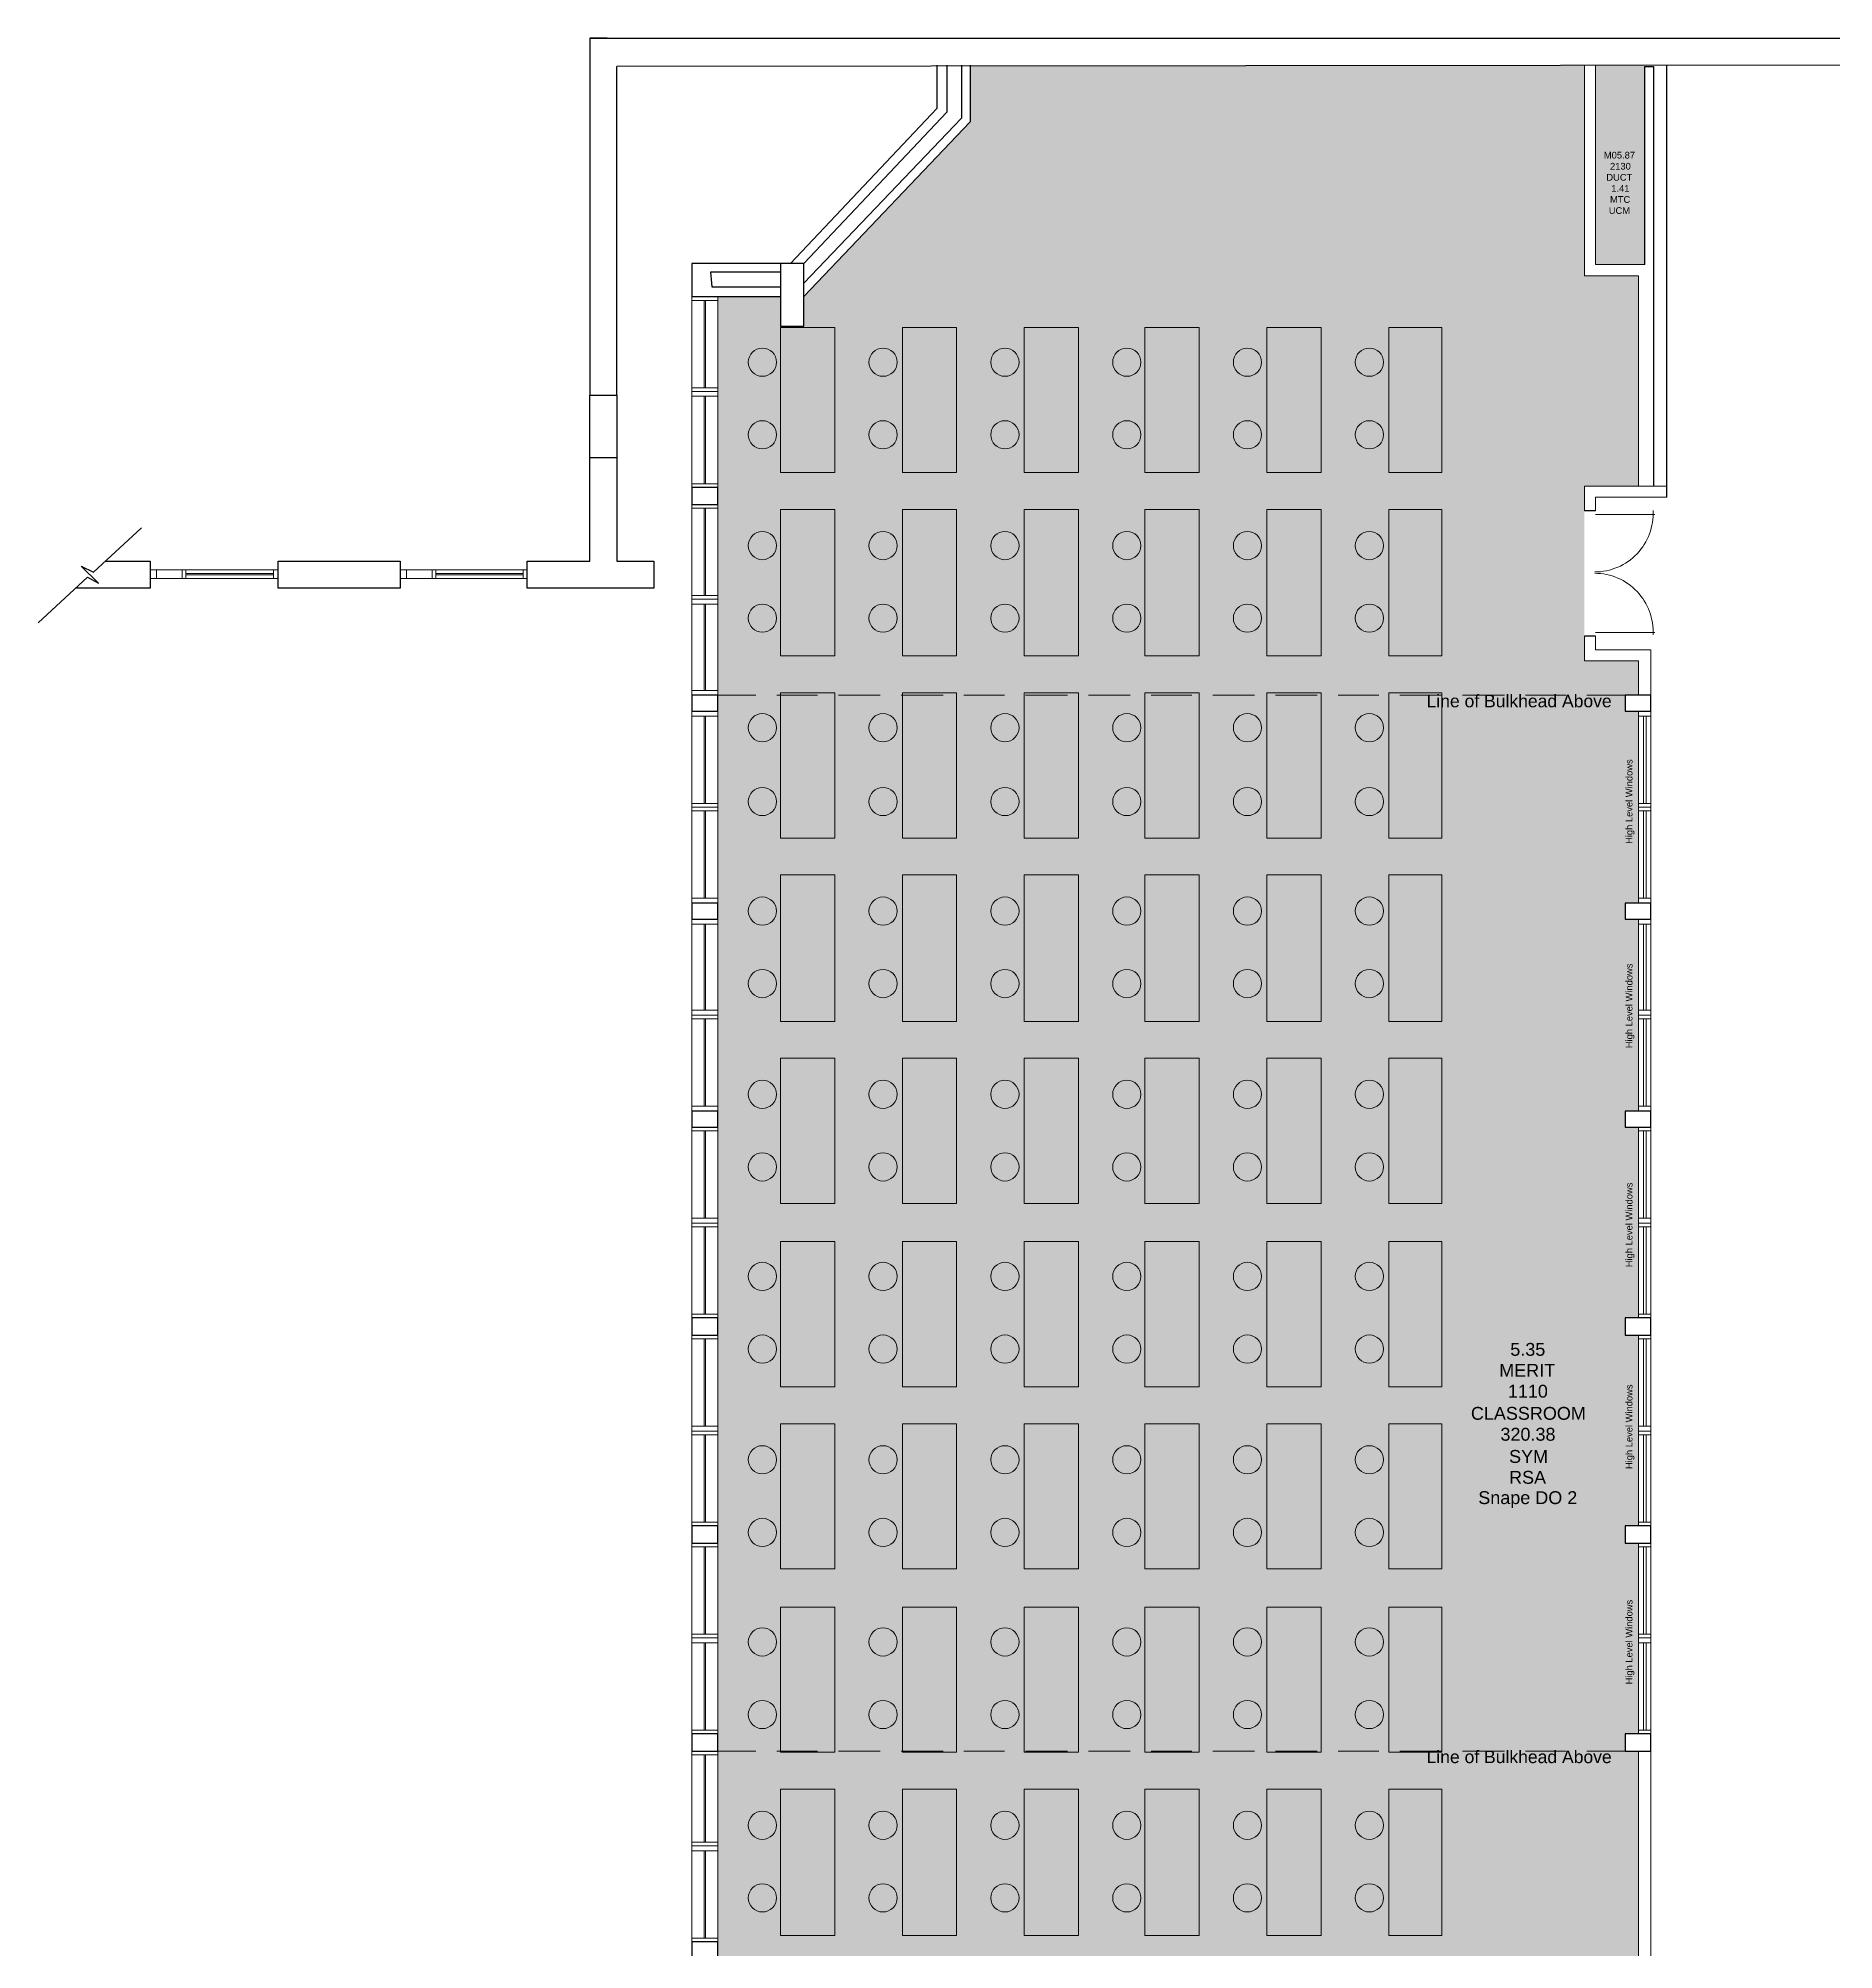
# Model space of a CAD drawing. Header units: millimetres. Extents: x 0 to 90.2, y 0 to 62.5.
# Drawn here: x 28.95 to 50.82, y 39.17 to 62.47 of the extents above; entities that cross this region are included whole.
import ezdxf

# ---------------------------------------------------------------- set-up
doc = ezdxf.new("R2010")
doc.units = ezdxf.units.MM
for name, color, linetype in [('PDF_014405$BL', 7, 'Continuous'), ('PDF_014405$BL-ABOVE', 7, 'Continuous'), ('PDF_014405$DR', 7, 'Continuous'), ('PDF_014405$FT-FIXFIT', 7, 'Continuous'), ('PDF_014405$WA', 7, 'Continuous'), ('PDF_014405$WA-COL', 7, 'Continuous'), ('PDF_014405$WA-EXT', 7, 'Continuous'), ('PDF_014405$WN', 7, 'Continuous'), ('PDF_Text', 7, 'Continuous')]:
    doc.layers.add(name, color=color, linetype=linetype)
doc.layers.add('PDF_014405$HL-TMP', color=7, linetype='Continuous', true_color=0xe6db59)
doc.styles.add('PDF ArialMT', font='arial.ttf')

msp = doc.modelspace()

# ---------------------------------------------------------------- linework, layer by layer
for p, q in [((35.876, 62.466), (35.666, 62.466)), ((35.666, 62.466), (51.489, 62.466)), ((35.666, 62.466), (35.666, 58.116)), ((51.489, 62.136), (35.996, 62.121)), ((35.996, 58.116), (35.996, 62.121))]:
    msp.add_line(p, q)
at = {"layer": 'PDF_014405$BL', "lineweight": 9}
for points in [[(36.911, 59.316), (36.911, 58.161), (36.911, 56.991)], [(37.226, 56.991), (37.226, 58.161), (37.226, 59.316)], [(36.911, 56.781), (36.911, 55.627), (36.911, 54.457)], [(37.226, 54.457), (37.226, 55.627), (37.226, 56.781)], [(30.386, 55.987), (30.386, 55.882)], [(31.871, 55.987), (30.701, 55.987)], [(33.431, 55.987), (33.431, 55.882)], [(34.901, 55.987), (33.746, 55.987)], [(30.701, 55.882), (31.871, 55.882)], [(33.746, 55.882), (34.901, 55.882)], [(36.911, 54.262), (36.911, 53.092), (36.911, 51.922)], [(37.226, 51.922), (37.226, 53.092), (37.226, 54.262)], [(48.445, 54.262), (48.445, 53.092), (48.445, 51.922)], [(48.595, 51.922), (48.595, 53.092), (48.595, 54.262)], [(36.911, 51.727), (36.911, 50.557), (36.911, 49.387)], [(37.226, 49.387), (37.226, 50.557), (37.226, 51.727)], [(48.445, 51.727), (48.445, 50.557), (48.445, 49.387)], [(48.595, 49.387), (48.595, 50.557), (48.595, 51.727)], [(36.911, 49.192), (36.911, 48.022), (36.911, 46.867)], [(37.226, 46.867), (37.226, 48.022), (37.226, 49.192)], [(48.445, 49.192), (48.445, 48.022), (48.445, 46.867)], [(48.595, 46.867), (48.595, 48.022), (48.595, 49.192)], [(36.911, 46.657), (36.911, 45.487), (36.911, 44.333)], [(37.226, 44.333), (37.226, 45.487), (37.226, 46.657)], [(48.445, 46.657), (48.445, 45.487), (48.445, 44.333)], [(48.595, 44.333), (48.595, 45.487), (48.595, 46.657)], [(36.911, 44.123), (36.911, 42.968), (36.911, 41.798)], [(37.226, 41.798), (37.226, 42.968), (37.226, 44.123)], [(48.445, 44.123), (48.445, 42.968), (48.445, 41.798)], [(48.595, 41.798), (48.595, 42.968), (48.595, 44.123)], [(36.911, 41.588), (36.911, 40.433), (36.911, 39.263)], [(37.226, 39.263), (37.226, 40.433), (37.226, 41.588)]]:
    msp.add_lwpolyline(points, dxfattribs=at)
for points in [[(30.311, 55.987), (30.701, 55.987), (30.701, 55.882), (30.311, 55.882)], [(33.356, 55.987), (33.746, 55.987), (33.746, 55.882), (33.356, 55.882)]]:
    msp.add_lwpolyline(points, close=True, dxfattribs=at)
at = {"layer": 'PDF_014405$BL-ABOVE', "lineweight": 9}
for points in [[(37.69, 54.457), (37.226, 54.457)], [(38.44, 54.457), (37.945, 54.457)], [(39.205, 54.457), (38.695, 54.457)], [(39.97, 54.457), (39.46, 54.457)], [(40.72, 54.457), (40.225, 54.457)], [(41.485, 54.457), (40.975, 54.457)], [(42.25, 54.457), (41.74, 54.457)], [(43, 54.457), (42.505, 54.457)], [(43.765, 54.457), (43.255, 54.457)], [(44.53, 54.457), (44.02, 54.457)], [(45.28, 54.457), (44.785, 54.457)], [(46.045, 54.457), (45.535, 54.457)], [(46.81, 54.457), (46.3, 54.457)], [(47.56, 54.457), (47.065, 54.457)], [(48.28, 54.457), (47.815, 54.457)], [(37.69, 41.588), (37.226, 41.588)], [(38.44, 41.588), (37.945, 41.588)], [(39.205, 41.588), (38.695, 41.588)], [(39.97, 41.588), (39.46, 41.588)], [(40.72, 41.588), (40.225, 41.588)], [(41.485, 41.588), (40.975, 41.588)], [(42.25, 41.588), (41.74, 41.588)], [(43, 41.588), (42.505, 41.588)], [(43.765, 41.588), (43.255, 41.588)], [(44.53, 41.588), (44.02, 41.588)], [(45.28, 41.588), (44.785, 41.588)], [(46.045, 41.588), (45.535, 41.588)], [(46.81, 41.588), (46.3, 41.588)], [(47.56, 41.588), (47.065, 41.588)], [(48.28, 41.588), (47.815, 41.588)]]:
    msp.add_lwpolyline(points, dxfattribs=at)
at = {"layer": 'PDF_014405$DR', "lineweight": 0}
for points in [[(47.92, 56.661), (48.64, 56.661), (47.92, 56.661)], [(47.92, 55.222), (48.64, 55.222), (47.92, 55.222)]]:
    msp.add_lwpolyline(points, dxfattribs=at)
for centre, start, end in [((47.909, 56.672), 270, 2.9553), ((47.909, 55.232), 357.0447, 90)]:
    msp.add_arc(centre, 0.712, start, end, dxfattribs=at)
at = {"layer": 'PDF_014405$FT-FIXFIT', "lineweight": 0}
for points in [[(38.65, 57.171), (38.65, 58.941), (37.99, 58.941), (37.99, 57.171)], [(40.135, 57.171), (40.135, 58.941), (39.475, 58.941), (39.475, 57.171)], [(41.62, 57.171), (41.62, 58.941), (40.96, 58.941), (40.96, 57.171)], [(43.09, 57.171), (43.09, 58.941), (42.43, 58.941), (42.43, 57.171)], [(44.575, 57.171), (44.575, 58.941), (43.915, 58.941), (43.915, 57.171)], [(46.045, 57.171), (46.045, 58.941), (45.4, 58.941), (45.4, 57.171)], [(38.65, 54.937), (38.65, 56.721), (37.99, 56.721), (37.99, 54.937)], [(40.135, 54.937), (40.135, 56.721), (39.475, 56.721), (39.475, 54.937)], [(41.62, 54.937), (41.62, 56.721), (40.96, 56.721), (40.96, 54.937)], [(43.09, 54.937), (43.09, 56.721), (42.43, 56.721), (42.43, 54.937)], [(44.575, 54.937), (44.575, 56.721), (43.915, 56.721), (43.915, 54.937)], [(46.045, 54.937), (46.045, 56.721), (45.4, 56.721), (45.4, 54.937)], [(38.65, 52.717), (38.65, 54.487), (37.99, 54.487), (37.99, 52.717)], [(40.135, 52.717), (40.135, 54.487), (39.475, 54.487), (39.475, 52.717)], [(41.62, 52.717), (41.62, 54.487), (40.96, 54.487), (40.96, 52.717)], [(43.09, 52.717), (43.09, 54.487), (42.43, 54.487), (42.43, 52.717)], [(44.575, 52.717), (44.575, 54.487), (43.915, 54.487), (43.915, 52.717)], [(46.045, 52.717), (46.045, 54.487), (45.4, 54.487), (45.4, 52.717)], [(38.65, 50.482), (38.65, 52.267), (37.99, 52.267), (37.99, 50.482)], [(40.135, 50.482), (40.135, 52.267), (39.475, 52.267), (39.475, 50.482)], [(41.62, 50.482), (41.62, 52.267), (40.96, 52.267), (40.96, 50.482)], [(43.09, 50.482), (43.09, 52.267), (42.43, 52.267), (42.43, 50.482)], [(44.575, 50.482), (44.575, 52.267), (43.915, 52.267), (43.915, 50.482)], [(46.045, 50.482), (46.045, 52.267), (45.4, 52.267), (45.4, 50.482)], [(38.65, 48.262), (38.65, 50.032), (37.99, 50.032), (37.99, 48.262)], [(40.135, 48.262), (40.135, 50.032), (39.475, 50.032), (39.475, 48.262)], [(41.62, 48.262), (41.62, 50.032), (40.96, 50.032), (40.96, 48.262)], [(43.09, 48.262), (43.09, 50.032), (42.43, 50.032), (42.43, 48.262)], [(44.575, 48.262), (44.575, 50.032), (43.915, 50.032), (43.915, 48.262)], [(46.045, 48.262), (46.045, 50.032), (45.4, 50.032), (45.4, 48.262)], [(38.65, 46.027), (38.65, 47.797), (37.99, 47.797), (37.99, 46.027)], [(40.135, 46.027), (40.135, 47.797), (39.475, 47.797), (39.475, 46.027)], [(41.62, 46.027), (41.62, 47.797), (40.96, 47.797), (40.96, 46.027)], [(43.09, 46.027), (43.09, 47.797), (42.43, 47.797), (42.43, 46.027)], [(44.575, 46.027), (44.575, 47.797), (43.915, 47.797), (43.915, 46.027)], [(46.045, 46.027), (46.045, 47.797), (45.4, 47.797), (45.4, 46.027)], [(38.65, 43.808), (38.65, 45.577), (37.99, 45.577), (37.99, 43.808)], [(40.135, 43.808), (40.135, 45.577), (39.475, 45.577), (39.475, 43.808)], [(41.62, 43.808), (41.62, 45.577), (40.96, 45.577), (40.96, 43.808)], [(43.09, 43.808), (43.09, 45.577), (42.43, 45.577), (42.43, 43.808)], [(44.575, 43.808), (44.575, 45.577), (43.915, 45.577), (43.915, 43.808)], [(46.045, 43.808), (46.045, 45.577), (45.4, 45.577), (45.4, 43.808)], [(38.65, 41.573), (38.65, 43.343), (37.99, 43.343), (37.99, 41.573)], [(40.135, 41.573), (40.135, 43.343), (39.475, 43.343), (39.475, 41.573)], [(41.62, 41.573), (41.62, 43.343), (40.96, 43.343), (40.96, 41.573)], [(43.09, 41.573), (43.09, 43.343), (42.43, 43.343), (42.43, 41.573)], [(44.575, 41.573), (44.575, 43.343), (43.915, 43.343), (43.915, 41.573)], [(46.045, 41.573), (46.045, 43.343), (45.4, 43.343), (45.4, 41.573)], [(38.65, 39.338), (38.65, 41.123), (37.99, 41.123), (37.99, 39.338)], [(40.135, 39.338), (40.135, 41.123), (39.475, 41.123), (39.475, 39.338)], [(41.62, 39.338), (41.62, 41.123), (40.96, 41.123), (40.96, 39.338)], [(43.09, 39.338), (43.09, 41.123), (42.43, 41.123), (42.43, 39.338)], [(44.575, 39.338), (44.575, 41.123), (43.915, 41.123), (43.915, 39.338)], [(46.045, 39.338), (46.045, 41.123), (45.4, 41.123), (45.4, 39.338)]]:
    msp.add_lwpolyline(points, close=True, dxfattribs=at)
for centre in [(37.769, 58.517), (39.239, 58.517), (40.724, 58.517), (42.209, 58.517), (43.679, 58.517), (45.164, 58.517), (37.769, 57.632), (39.239, 57.632), (40.724, 57.632), (42.209, 57.632), (43.679, 57.632), (45.164, 57.632), (37.769, 56.282), (39.239, 56.282), (40.724, 56.282), (42.209, 56.282), (43.679, 56.282), (45.164, 56.282), (37.769, 55.397), (39.239, 55.397), (40.724, 55.397), (42.209, 55.397), (43.679, 55.397), (45.164, 55.397), (37.769, 54.062), (39.239, 54.062), (40.724, 54.062), (42.209, 54.062), (43.679, 54.062), (45.164, 54.062), (37.769, 53.162), (39.239, 53.162), (40.724, 53.162), (42.209, 53.162), (43.679, 53.162), (45.164, 53.162), (37.769, 51.827), (39.239, 51.827), (40.724, 51.827), (42.209, 51.827), (43.679, 51.827), (45.164, 51.827), (37.769, 50.943), (39.239, 50.943), (40.724, 50.943), (42.209, 50.943), (43.679, 50.943), (45.164, 50.943), (37.769, 49.593), (39.239, 49.593), (40.724, 49.593), (42.209, 49.593), (43.679, 49.593), (45.164, 49.593), (37.769, 48.708), (39.239, 48.708), (40.724, 48.708), (42.209, 48.708), (43.679, 48.708), (45.164, 48.708), (37.769, 47.373), (39.239, 47.373), (40.724, 47.373), (42.209, 47.373), (43.679, 47.373), (45.164, 47.373), (37.769, 46.488), (39.239, 46.488), (40.724, 46.488), (42.209, 46.488), (43.679, 46.488), (45.164, 46.488), (37.769, 45.138), (39.239, 45.138), (40.724, 45.138), (42.209, 45.138), (43.679, 45.138), (45.164, 45.138), (37.769, 44.253), (39.239, 44.253), (40.724, 44.253), (42.209, 44.253), (43.679, 44.253), (45.164, 44.253), (37.769, 42.918), (39.239, 42.918), (40.724, 42.918), (42.209, 42.918), (43.679, 42.918), (45.164, 42.918), (37.769, 42.033), (39.239, 42.033), (40.724, 42.033), (42.209, 42.033), (43.679, 42.033), (45.164, 42.033), (37.769, 40.683), (39.239, 40.683), (40.724, 40.683), (42.209, 40.683), (43.679, 40.683), (45.164, 40.683), (37.769, 39.798), (39.239, 39.798), (40.724, 39.798), (42.209, 39.798), (43.679, 39.798), (45.164, 39.798)]:
    msp.add_circle(centre, 0.172, dxfattribs=at)
at = {"layer": 'PDF_014405$HL-TMP', "color": 172, "true_color": 0x0000cc, "transparency": 33554559}
for points in [[(47.785, 62.136), (40.3, 62.136), (47.785, 61.446)], [(40.3, 62.136), (47.785, 61.446), (40.3, 61.446)], [(40.3, 61.446), (47.785, 59.571), (38.515, 59.571)], [(47.785, 61.446), (40.3, 61.446), (47.785, 59.571)], [(38.515, 59.571), (48.445, 59.316), (38.275, 59.316)], [(48.445, 59.571), (38.515, 59.571), (48.445, 59.316)], [(37.99, 59.316), (37.226, 59.316), (37.99, 58.956)], [(37.226, 59.316), (37.99, 58.956), (37.226, 58.956)], [(48.445, 59.316), (38.275, 59.316), (48.445, 58.956)], [(38.275, 59.316), (48.445, 58.956), (38.275, 58.956)], [(48.445, 58.956), (37.226, 58.956), (48.445, 57.006)], [(37.226, 58.956), (48.445, 57.006), (37.226, 57.006)], [(47.785, 57.006), (37.226, 57.006), (47.785, 54.877)], [(37.226, 57.006), (47.785, 54.877), (37.226, 54.877)], [(48.445, 54.877), (37.226, 54.877), (48.445, 54.457)], [(37.226, 54.877), (48.445, 54.457), (37.226, 54.457)], [(48.28, 54.457), (37.226, 54.457), (48.28, 54.262)], [(37.226, 54.457), (48.28, 54.262), (37.226, 54.262)], [(48.445, 54.262), (37.226, 54.262), (48.445, 51.922)], [(37.226, 54.262), (48.445, 51.922), (37.226, 51.922)], [(48.28, 51.922), (37.226, 51.922), (48.28, 51.727)], [(37.226, 51.922), (48.28, 51.727), (37.226, 51.727)], [(48.445, 51.727), (37.226, 51.727), (48.445, 49.387)], [(37.226, 51.727), (48.445, 49.387), (37.226, 49.387)], [(48.28, 49.387), (37.226, 49.387), (48.28, 49.192)], [(37.226, 49.387), (48.28, 49.192), (37.226, 49.192)], [(48.445, 49.192), (37.226, 49.192), (48.445, 46.867)], [(37.226, 49.192), (48.445, 46.867), (37.226, 46.867)], [(48.28, 46.867), (37.226, 46.867), (48.28, 46.657)], [(37.226, 46.867), (48.28, 46.657), (37.226, 46.657)], [(48.445, 46.657), (37.226, 46.657), (48.445, 44.333)], [(37.226, 46.657), (48.445, 44.333), (37.226, 44.333)], [(48.28, 44.333), (37.226, 44.333), (48.28, 44.123)], [(37.226, 44.333), (48.28, 44.123), (37.226, 44.123)], [(48.445, 44.123), (37.226, 44.123), (48.445, 41.798)], [(37.226, 44.123), (48.445, 41.798), (37.226, 41.798)], [(48.28, 41.798), (37.226, 41.798), (48.28, 41.588)], [(37.226, 41.798), (48.28, 41.588), (37.226, 41.588)], [(48.445, 41.588), (37.226, 41.588), (48.445, 36.968)], [(37.226, 41.588), (48.445, 36.968), (37.226, 36.968)]]:
    msp.add_solid(points, dxfattribs=at)
at = {"layer": 'PDF_014405$HL-TMP', "color": 191, "true_color": 0xbb77ff, "transparency": 33554559}
for points in [[(48.52, 62.136), (47.92, 62.136), (48.52, 59.706)], [(47.92, 62.136), (48.52, 59.706), (47.92, 59.706)]]:
    msp.add_solid(points, dxfattribs=at)
at = {"layer": 'PDF_014405$WA', "lineweight": 20}
for points in [[(48.445, 59.571), (47.785, 59.571), (47.785, 62.136)], [(47.92, 62.136), (47.92, 59.706), (48.52, 59.706)], [(47.785, 56.706), (47.785, 57.006), (48.79, 57.006)], [(47.92, 56.706), (47.92, 56.871), (48.79, 56.871)], [(48.445, 54.877), (48.445, 54.457), (48.445, 54.877), (47.785, 54.877), (47.785, 55.177)], [(48.595, 54.457), (48.595, 55.012), (47.92, 55.012), (47.92, 55.177)], [(48.445, 41.588), (48.445, 30.564), (47.785, 30.564), (47.785, 30.234), (47.89, 30.234), (47.89, 30.444), (48.595, 30.444), (48.595, 41.588)]]:
    msp.add_lwpolyline(points, dxfattribs=at)
msp.add_lwpolyline([(48.445, 57.006), (48.445, 59.571)], close=True, dxfattribs=at)
at = {"layer": 'PDF_014405$WA-COL', "lineweight": 25}
for points in [[(38.275, 58.956), (38.275, 59.721), (37.99, 59.721), (37.99, 58.956)], [(35.666, 58.116), (35.996, 58.116), (35.996, 57.351), (35.666, 57.351)], [(36.911, 56.781), (37.226, 56.781), (37.226, 56.991), (36.911, 56.991)], [(36.911, 54.262), (37.226, 54.262), (37.226, 54.457), (36.911, 54.457)], [(48.595, 54.262), (48.595, 54.457), (48.28, 54.457), (48.28, 54.262)], [(36.911, 51.727), (37.226, 51.727), (37.226, 51.922), (36.911, 51.922)], [(48.595, 51.727), (48.595, 51.922), (48.28, 51.922), (48.28, 51.727)], [(36.911, 49.192), (37.226, 49.192), (37.226, 49.387), (36.911, 49.387)], [(48.595, 49.192), (48.595, 49.387), (48.28, 49.387), (48.28, 49.192)], [(36.911, 46.657), (37.226, 46.657), (37.226, 46.867), (36.911, 46.867)], [(48.595, 46.657), (48.595, 46.867), (48.28, 46.867), (48.28, 46.657)], [(36.911, 44.123), (37.226, 44.123), (37.226, 44.333), (36.911, 44.333)], [(48.595, 44.123), (48.595, 44.333), (48.28, 44.333), (48.28, 44.123)], [(36.911, 41.588), (37.226, 41.588), (37.226, 41.798), (36.911, 41.798)], [(48.28, 41.588), (48.595, 41.588), (48.595, 41.798), (48.28, 41.798)], [(36.911, 39.068), (37.226, 39.068), (37.226, 39.263), (36.911, 39.263)]]:
    msp.add_lwpolyline(points, close=True, dxfattribs=at)
at = {"layer": 'PDF_014405$WA-EXT', "lineweight": 25}
for points in [[(39.895, 62.136), (39.895, 61.611), (38.11, 59.721)], [(40.3, 62.136), (40.3, 61.446), (38.275, 59.316)], [(40.195, 62.136), (40.195, 61.491), (38.275, 59.481)], [(40.015, 62.136), (40.015, 61.566), (38.275, 59.721)], [(48.52, 59.706), (48.52, 62.121), (48.625, 62.121), (48.625, 57.006)], [(48.79, 56.871), (48.79, 62.133)], [(37.99, 59.721), (36.911, 59.721), (36.911, 59.316), (37.99, 59.316)], [(37.99, 59.616), (37.136, 59.616), (37.151, 59.436), (37.99, 59.436)], [(35.996, 57.351), (35.996, 56.092), (36.446, 56.092), (36.446, 55.762), (34.901, 55.762), (34.901, 56.092), (35.666, 56.092), (35.666, 57.351)], [(47.92, 56.706), (47.785, 56.706)], [(28.946, 55.342), (29.546, 55.897), (29.681, 55.822), (29.471, 56.032), (29.621, 55.957), (30.206, 56.497)], [(29.756, 56.092), (30.311, 56.092), (30.311, 55.762), (29.411, 55.762)], [(47.92, 55.177), (47.785, 55.177)]]:
    msp.add_lwpolyline(points, dxfattribs=at)
msp.add_lwpolyline([(31.871, 56.092), (33.356, 56.092), (33.356, 55.762), (31.871, 55.762)], close=True, dxfattribs=at)
at = {"layer": 'PDF_014405$WN', "lineweight": 0}
for points in [[(37.226, 59.316), (36.911, 59.316)], [(37.226, 59.271), (36.911, 59.271)], [(37.061, 58.206), (37.061, 59.271)], [(37.076, 58.206), (37.076, 59.271)], [(36.911, 58.206), (37.226, 58.206)], [(37.226, 58.101), (36.911, 58.101)], [(37.061, 57.036), (37.061, 58.101)], [(37.076, 57.036), (37.076, 58.101)], [(36.911, 57.036), (37.226, 57.036)], [(36.911, 56.991), (37.226, 56.991)], [(37.226, 56.781), (36.911, 56.781)], [(37.226, 56.736), (36.911, 56.736)], [(37.061, 55.672), (37.061, 56.736)], [(37.076, 55.672), (37.076, 56.736)], [(30.701, 55.987), (30.701, 55.882)], [(30.746, 55.987), (30.746, 55.882)], [(30.746, 55.942), (31.811, 55.942)], [(30.746, 55.927), (31.811, 55.927)], [(31.811, 55.882), (31.811, 55.987)], [(31.871, 55.882), (31.871, 55.987)], [(33.746, 55.987), (33.746, 55.882)], [(33.791, 55.987), (33.791, 55.882)], [(33.791, 55.942), (34.856, 55.942)], [(33.791, 55.927), (34.856, 55.927)], [(34.856, 55.882), (34.856, 55.987)], [(34.901, 55.882), (34.901, 55.987)], [(36.911, 55.672), (37.226, 55.672)], [(37.226, 55.567), (36.911, 55.567)], [(37.061, 54.517), (37.061, 55.567)], [(37.076, 54.517), (37.076, 55.567)], [(36.911, 54.517), (37.226, 54.517)], [(36.911, 54.457), (37.226, 54.457)], [(37.226, 54.262), (36.911, 54.262)], [(37.226, 54.202), (36.911, 54.202)], [(37.061, 53.137), (37.061, 54.202)], [(37.076, 53.137), (37.076, 54.202)], [(48.445, 54.262), (48.595, 54.262)], [(48.445, 54.202), (48.595, 54.202)], [(48.505, 54.202), (48.505, 53.137)], [(48.535, 54.202), (48.535, 53.137)], [(36.911, 53.137), (37.226, 53.137)], [(48.595, 53.137), (48.445, 53.137)], [(37.226, 53.047), (36.911, 53.047)], [(37.061, 51.982), (37.061, 53.047)], [(37.076, 51.982), (37.076, 53.047)], [(48.595, 53.047), (48.445, 53.047)], [(48.505, 51.982), (48.505, 53.047)], [(48.535, 51.982), (48.535, 53.047)], [(36.911, 51.982), (37.226, 51.982)], [(48.445, 51.982), (48.595, 51.982)], [(36.911, 51.922), (37.226, 51.922)], [(48.445, 51.922), (48.595, 51.922)], [(37.226, 51.727), (36.911, 51.727)], [(37.226, 51.667), (36.911, 51.667)], [(37.061, 50.617), (37.061, 51.667)], [(37.076, 50.617), (37.076, 51.667)], [(48.445, 51.727), (48.595, 51.727)], [(48.445, 51.667), (48.595, 51.667)], [(48.505, 51.667), (48.505, 50.617)], [(48.535, 51.667), (48.535, 50.617)], [(36.911, 50.617), (37.226, 50.617)], [(48.595, 50.617), (48.445, 50.617)], [(37.226, 50.512), (36.911, 50.512)], [(37.061, 49.447), (37.061, 50.512)], [(37.076, 49.447), (37.076, 50.512)], [(48.595, 50.512), (48.445, 50.512)], [(48.505, 49.447), (48.505, 50.512)], [(48.535, 49.447), (48.535, 50.512)], [(36.911, 49.447), (37.226, 49.447)], [(48.445, 49.447), (48.595, 49.447)], [(36.911, 49.387), (37.226, 49.387)], [(37.226, 49.192), (36.911, 49.192)], [(48.445, 49.387), (48.595, 49.387)], [(48.445, 49.192), (48.595, 49.192)], [(37.226, 49.147), (36.911, 49.147)], [(37.061, 48.082), (37.061, 49.147)], [(37.076, 48.082), (37.076, 49.147)], [(48.445, 49.147), (48.595, 49.147)], [(48.505, 49.147), (48.505, 48.082)], [(48.535, 49.147), (48.535, 48.082)], [(36.911, 48.082), (37.226, 48.082)], [(48.595, 48.082), (48.445, 48.082)], [(37.226, 47.977), (36.911, 47.977)], [(37.061, 46.912), (37.061, 47.977)], [(37.076, 46.912), (37.076, 47.977)], [(48.595, 47.977), (48.445, 47.977)], [(48.505, 46.912), (48.505, 47.977)], [(48.535, 46.912), (48.535, 47.977)], [(36.911, 46.912), (37.226, 46.912)], [(36.911, 46.867), (37.226, 46.867)], [(48.445, 46.912), (48.595, 46.912)], [(48.445, 46.867), (48.595, 46.867)], [(37.226, 46.657), (36.911, 46.657)], [(37.226, 46.612), (36.911, 46.612)], [(37.061, 45.547), (37.061, 46.612)], [(37.076, 45.547), (37.076, 46.612)], [(48.445, 46.657), (48.595, 46.657)], [(48.445, 46.612), (48.595, 46.612)], [(48.505, 46.612), (48.505, 45.547)], [(48.535, 46.612), (48.535, 45.547)], [(36.911, 45.547), (37.226, 45.547)], [(37.226, 45.442), (36.911, 45.442)], [(37.061, 44.378), (37.061, 45.442)], [(37.076, 44.378), (37.076, 45.442)], [(48.595, 45.547), (48.445, 45.547)], [(48.595, 45.442), (48.445, 45.442)], [(48.505, 44.378), (48.505, 45.442)], [(48.535, 44.378), (48.535, 45.442)], [(36.911, 44.378), (37.226, 44.378)], [(36.911, 44.333), (37.226, 44.333)], [(48.445, 44.378), (48.595, 44.378)], [(48.445, 44.333), (48.595, 44.333)], [(37.226, 44.123), (36.911, 44.123)], [(37.226, 44.078), (36.911, 44.078)], [(37.061, 43.013), (37.061, 44.078)], [(37.076, 43.013), (37.076, 44.078)], [(48.445, 44.123), (48.595, 44.123)], [(48.445, 44.078), (48.595, 44.078)], [(48.505, 44.078), (48.505, 43.013)], [(48.535, 44.078), (48.535, 43.013)], [(36.911, 43.013), (37.226, 43.013)], [(37.226, 42.908), (36.911, 42.908)], [(37.061, 41.843), (37.061, 42.908)], [(37.076, 41.843), (37.076, 42.908)], [(48.595, 43.013), (48.445, 43.013)], [(48.595, 42.908), (48.445, 42.908)], [(48.505, 41.843), (48.505, 42.908)], [(48.535, 41.843), (48.535, 42.908)], [(36.911, 41.843), (37.226, 41.843)], [(36.911, 41.798), (37.226, 41.798)], [(48.445, 41.843), (48.595, 41.843)], [(48.445, 41.798), (48.595, 41.798)], [(37.226, 41.588), (36.911, 41.588)], [(37.226, 41.543), (36.911, 41.543)], [(37.061, 40.478), (37.061, 41.543)], [(37.076, 40.478), (37.076, 41.543)], [(36.911, 40.478), (37.226, 40.478)], [(37.226, 40.373), (36.911, 40.373)], [(37.061, 39.308), (37.061, 40.373)], [(37.076, 39.308), (37.076, 40.373)], [(36.911, 39.308), (37.226, 39.308)], [(36.911, 39.263), (37.226, 39.263)]]:
    msp.add_lwpolyline(points, dxfattribs=at)
for points in [[(37.226, 58.161), (36.911, 58.161)], [(37.226, 55.627), (36.911, 55.627)], [(37.226, 53.092), (36.911, 53.092)], [(48.445, 53.092), (48.595, 53.092)], [(37.226, 50.557), (36.911, 50.557)], [(48.445, 50.557), (48.595, 50.557)], [(37.226, 48.022), (36.911, 48.022)], [(48.445, 48.022), (48.595, 48.022)], [(37.226, 45.487), (36.911, 45.487)], [(48.445, 45.487), (48.595, 45.487)], [(37.226, 42.968), (36.911, 42.968)], [(48.445, 42.968), (48.595, 42.968)], [(37.226, 40.433), (36.911, 40.433)]]:
    msp.add_lwpolyline(points, close=True, dxfattribs=at)

# ---------------------------------------------------------------- texts
at = {"layer": 'PDF_Text', "attachment_point": 4, "style": 'PDF ArialMT'}
for s, insert, char_height in [('M05.87', (48.021, 61.04), 0.0815), ('2130', (48.096, 60.905), 0.0815), ('DUCT', (48.051, 60.77), 0.0815), ('1.41', (48.111, 60.635), 0.0815), ('UCM', (48.081, 60.365), 0.0815), ('MTC', (48.096, 60.5), 0.0815), ('Line of Bulkhead Above', (45.861, 54.386), 0.15285), ('5.35', (46.881, 46.483), 0.1569), ('MERIT', (46.746, 46.228), 0.1569), ('1110', (46.851, 45.973), 0.1569), ('CLASSROOM', (46.401, 45.703), 0.1569), ('320.38', (46.761, 45.448), 0.1569), ('SYM', (46.866, 45.178), 0.1569), ('RSA', (46.866, 44.923), 0.1569), ('Snape DO 2', (46.491, 44.653), 0.1569), ('Line of Bulkhead Above', (45.861, 41.516), 0.15285)]:
    msp.add_mtext(s, dxfattribs=dict(at, insert=insert, char_height=char_height))
at = {"layer": 'PDF_Text', "char_height": 0.08151, "attachment_point": 4, "rotation": 90, "style": 'PDF ArialMT'}
for insert in [(48.341, 52.645), (48.341, 50.155), (48.341, 47.485), (48.341, 45.025), (48.341, 42.4)]:
    msp.add_mtext('High Level Windows', dxfattribs=dict(at, insert=insert))

doc.saveas('drawing.dxf')
